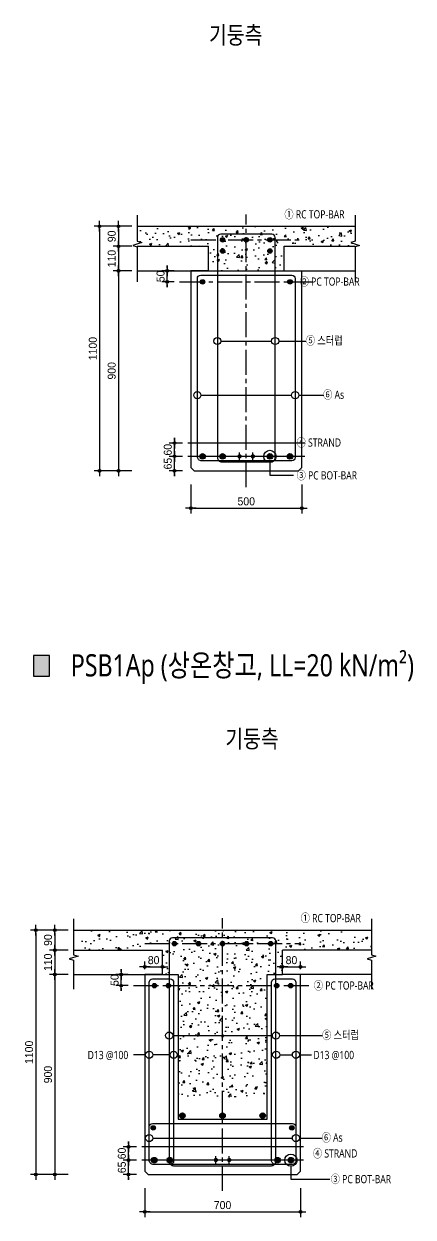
# Model space of a CAD drawing. Header units: millimetres. Extents: x 11948722 to 13111668, y -10771712 to -10232988.
# Drawn here: x 13102470 to 13104221, y -10480797 to -10475429 of the extents above; entities that cross this region are included whole.
import ezdxf
from ezdxf.enums import TextEntityAlignment as Align

# ---------------------------------------------------------------- set-up
doc = ezdxf.new("R2010")
doc.units = ezdxf.units.MM
doc.header["$LTSCALE"] = 150
doc.header["$MEASUREMENT"] = 0
for name, pattern in [('CEN', [6.2, 6, -0.1, 0, -0.1]), ('CENTER', [50.8, 31.75, -6.35, 6.35, -6.35]), ('CENTER2', [1.125, 0.75, -0.125, 0.125, -0.125]), ('HIDDEN', [2, 1, -1])]:
    doc.linetypes.add(name, pattern=pattern)
doc.layers.get('0').update_dxf_attribs({"linetype": 'CONTINUOUS'})
doc.layers.get('Defpoints').update_dxf_attribs({"color": 117, "linetype": 'CONTINUOUS'})
for name, color, linetype in [('0-TXT', 7, 'CONTINUOUS'), ('BAR', 3, 'CONTINUOUS'), ('CENT', 1, 'CEN'), ('DIM', 7, 'CONTINUOUS'), ('ETC', 8, 'CONTINUOUS'), ('FIN', 5, 'CONTINUOUS'), ('H', 2, 'HIDDEN'), ('SIT', 7, 'CONTINUOUS'), ('STRAND', 7, 'CENTER2'), ('TEXT', 3, 'CONTINUOUS')]:
    doc.layers.add(name, color=color, linetype=linetype)
doc.styles.get("Standard").update_dxf_attribs({"font": 'NanumGothic.ttf'})
doc.styles.add('돋움', font='')
doc.styles.get('돋움').set_extended_font_data('Dotum')
doc.linetypes.add('ZIGZAG', pattern='A,0.0001,-0.2,[131,ltypeshp.shx,S=0.2,R=0,X=-0.2,Y=0],-0.4,[131,ltypeshp.shx,S=0.2,R=180,X=0.2,Y=0],-0.2', length=0.8001)
doc.dimstyles.new('S_10', dxfattribs={"dimscale": 10, "dimtxt": 3, "dimasz": 1, "dimexe": 2, "dimexo": 2, "dimgap": 1, "dimtad": 1, "dimdec": 0, "dimzin": 0, "dimdsep": 46, "dimtxsty": '돋움', "dimblk1": 'DD', "dimblk2": 'DD', "dimsah": 1, "dimcen": 2.5, "dimdle": 8, "dimclrd": 256, "dimclre": 256, "dimclrt": 3, "dimadec": 0, "dimazin": 0, "dimtfac": 1, "dimtdec": 0, "dimtix": 1, "dimtmove": 2, "dimatfit": 3, "dimldrblk": 'DD', "dimfxl": 1, "dimtolj": 1, "dimtzin": 0, "dimarcsym": 0})

# ---------------------------------------------------------------- blocks, each defined once
blk = doc.blocks.new('DD')
blk.add_line((-2, 0), (2, 0))
for radius in [0.5, 0.25]:
    blk.add_circle((0, 0), radius)
blk = doc.blocks.new('*D1641')
at = {"layer": 'Defpoints', "color": 0, "ltscale": 1200}
for p in [(13103147.4, -10477314.8), (13103206.9, -10477314.8), (13103206.9, -10477374.8)]:
    blk.add_point(p, dxfattribs=at)
at = {"layer": 'DIM', "lineweight": -2}
for p, q in [((13103182.9, -10477314.8), (13103123.4, -10477314.8)), ((13103147.4, -10477302.8), (13103147.4, -10477290.8)), ((13103147.4, -10477374.8), (13103147.4, -10477314.8)), ((13103182.9, -10477374.8), (13103123.4, -10477374.8)), ((13103147.4, -10477386.8), (13103147.4, -10477398.8))]:
    blk.add_line(p, q, dxfattribs=at)
at = {"layer": 'DIM', "lineweight": -2, "ltscale": 1200, "xscale": 12, "yscale": 12, "zscale": 12}
for p, rotation in [((13103147.4, -10477314.8), 270), ((13103147.4, -10477374.8), 90)]:
    blk.add_blockref('DD', p, dxfattribs=dict(at, rotation=rotation))
at = {"layer": 'DIM', "ltscale": 1200, "insert": (13103117.4, -10477344.8), "char_height": 36, "attachment_point": 5, "rotation": 90, "style": '돋움'}
blk.add_mtext('\\A1;60', dxfattribs=at)
blk = doc.blocks.new('*D1642')
at = {"layer": 'Defpoints', "color": 0, "ltscale": 1200}
for p in [(13103147.4, -10477374.8), (13103206.9, -10477374.8), (13103206.9, -10477439.8)]:
    blk.add_point(p, dxfattribs=at)
at = {"layer": 'DIM', "lineweight": -2}
for p, q in [((13103182.9, -10477374.8), (13103123.4, -10477374.8)), ((13103147.4, -10477362.8), (13103147.4, -10477350.8)), ((13103147.4, -10477439.8), (13103147.4, -10477374.8)), ((13103182.9, -10477439.8), (13103123.4, -10477439.8)), ((13103147.4, -10477451.8), (13103147.4, -10477463.8))]:
    blk.add_line(p, q, dxfattribs=at)
at = {"layer": 'DIM', "lineweight": -2, "ltscale": 1200, "xscale": 12, "yscale": 12, "zscale": 12}
for p, rotation in [((13103147.4, -10477374.8), 270), ((13103147.4, -10477439.8), 90)]:
    blk.add_blockref('DD', p, dxfattribs=dict(at, rotation=rotation))
at = {"layer": 'DIM', "ltscale": 1200, "insert": (13103117.4, -10477407.3), "char_height": 36, "attachment_point": 5, "rotation": 90, "style": '돋움'}
blk.add_mtext('\\A1;65', dxfattribs=at)
blk = doc.blocks.new('*D1643')
at = {"layer": 'Defpoints', "color": 0, "ltscale": 1200}
for p in [(13103220.3, -10477477.3), (13103720.3, -10477477.3), (13103720.3, -10477607.3)]:
    blk.add_point(p, dxfattribs=at)
at = {"layer": 'DIM', "lineweight": -2}
for p, q in [((13103220.3, -10477501.3), (13103220.3, -10477631.3)), ((13103720.3, -10477501.3), (13103720.3, -10477631.3)), ((13103232.3, -10477607.3), (13103708.3, -10477607.3))]:
    blk.add_line(p, q, dxfattribs=at)
at = {"layer": 'DIM', "lineweight": -2, "ltscale": 1200, "xscale": 12, "yscale": 12, "zscale": 12, "rotation": 180}
blk.add_blockref('DD', (13103220.3, -10477607.3), dxfattribs=at)
at = {"layer": 'DIM', "lineweight": -2, "ltscale": 1200, "xscale": 12, "yscale": 12, "zscale": 12}
blk.add_blockref('DD', (13103720.3, -10477607.3), dxfattribs=at)
at = {"layer": 'DIM', "ltscale": 1200, "insert": (13103470.3, -10477577.3), "char_height": 36, "attachment_point": 5, "style": '돋움'}
blk.add_mtext('\\A1;500', dxfattribs=at)
blk = doc.blocks.new('*D1644')
at = {"layer": 'Defpoints', "color": 0, "ltscale": 1200}
for p in [(13102980.3, -10476339.8), (13102895.3, -10476429.8), (13102980.3, -10476429.8)]:
    blk.add_point(p, dxfattribs=at)
at = {"layer": 'DIM', "lineweight": -2}
for p, q in [((13102956.3, -10476339.8), (13102871.3, -10476339.8)), ((13102895.3, -10476351.8), (13102895.3, -10476417.8)), ((13102956.3, -10476429.8), (13102871.3, -10476429.8))]:
    blk.add_line(p, q, dxfattribs=at)
at = {"layer": 'DIM', "lineweight": -2, "ltscale": 1200, "xscale": 12, "yscale": 12, "zscale": 12}
for p, rotation in [((13102895.3, -10476339.8), 90), ((13102895.3, -10476429.8), 270)]:
    blk.add_blockref('DD', p, dxfattribs=dict(at, rotation=rotation))
at = {"layer": 'DIM', "ltscale": 1200, "insert": (13102865.3, -10476384.8), "char_height": 36, "attachment_point": 5, "rotation": 90, "style": '돋움'}
blk.add_mtext('\\A1;90', dxfattribs=at)
blk = doc.blocks.new('*D1645')
at = {"layer": 'Defpoints', "color": 0, "ltscale": 1200}
for p in [(13102980.3, -10476539.8), (13102895.3, -10477439.8), (13102980.3, -10477439.8)]:
    blk.add_point(p, dxfattribs=at)
at = {"layer": 'DIM', "lineweight": -2}
for p, q in [((13102956.3, -10476539.8), (13102871.3, -10476539.8)), ((13102895.3, -10476551.8), (13102895.3, -10477427.8)), ((13102956.3, -10477439.8), (13102871.3, -10477439.8))]:
    blk.add_line(p, q, dxfattribs=at)
at = {"layer": 'DIM', "lineweight": -2, "ltscale": 1200, "xscale": 12, "yscale": 12, "zscale": 12}
for p, rotation in [((13102895.3, -10476539.8), 90), ((13102895.3, -10477439.8), 270)]:
    blk.add_blockref('DD', p, dxfattribs=dict(at, rotation=rotation))
at = {"layer": 'DIM', "ltscale": 1200, "insert": (13102865.3, -10476989.8), "char_height": 36, "attachment_point": 5, "rotation": 90, "style": '돋움'}
blk.add_mtext('\\A1;900', dxfattribs=at)
blk = doc.blocks.new('*D1646')
at = {"layer": 'Defpoints', "color": 0, "ltscale": 1200}
for p in [(13102895.3, -10476339.8), (13102810.3, -10477439.8), (13102895.3, -10477439.8)]:
    blk.add_point(p, dxfattribs=at)
at = {"layer": 'DIM', "lineweight": -2}
for p, q in [((13102871.3, -10476339.8), (13102786.3, -10476339.8)), ((13102810.3, -10476351.8), (13102810.3, -10477427.8)), ((13102871.3, -10477439.8), (13102786.3, -10477439.8))]:
    blk.add_line(p, q, dxfattribs=at)
at = {"layer": 'DIM', "lineweight": -2, "ltscale": 1200, "xscale": 12, "yscale": 12, "zscale": 12}
for p, rotation in [((13102810.3, -10476339.8), 90), ((13102810.3, -10477439.8), 270)]:
    blk.add_blockref('DD', p, dxfattribs=dict(at, rotation=rotation))
at = {"layer": 'DIM', "ltscale": 1200, "insert": (13102780.3, -10476889.8), "char_height": 36, "attachment_point": 5, "rotation": 90, "style": '돋움'}
blk.add_mtext('\\A1;1100', dxfattribs=at)
blk = doc.blocks.new('strand')
at = {"layer": 'STRAND'}
for p, q in [((-18, 0), (18, 0)), ((0, -18), (0, 18))]:
    blk.add_line(p, q, dxfattribs=at)
at = {"layer": 'STRAND', "const_width": 9.6}
blk.add_lwpolyline([(-4.8, 0, 1), (4.8, 0, 1)], format="xyb", close=True, dxfattribs=at)
blk = doc.blocks.new('*D1647')
at = {"layer": 'Defpoints', "color": 0, "ltscale": 1200}
for p in [(13103115, -10476539.8), (13103170.3, -10476539.8), (13103170.3, -10476589.8)]:
    blk.add_point(p, dxfattribs=at)
at = {"layer": 'DIM', "lineweight": -2}
for p, q in [((13103115, -10476527.8), (13103115, -10476515.8)), ((13103146.3, -10476539.8), (13103091, -10476539.8)), ((13103115, -10476589.8), (13103115, -10476539.8)), ((13103146.3, -10476589.8), (13103091, -10476589.8)), ((13103115, -10476601.8), (13103115, -10476613.8))]:
    blk.add_line(p, q, dxfattribs=at)
at = {"layer": 'DIM', "lineweight": -2, "ltscale": 1200, "xscale": 12, "yscale": 12, "zscale": 12}
for p, rotation in [((13103115, -10476539.8), 270), ((13103115, -10476589.8), 90)]:
    blk.add_blockref('DD', p, dxfattribs=dict(at, rotation=rotation))
at = {"layer": 'DIM', "ltscale": 1200, "insert": (13103085, -10476564.8), "char_height": 36, "attachment_point": 5, "rotation": 90, "style": '돋움'}
blk.add_mtext('\\A1;50', dxfattribs=at)
blk = doc.blocks.new('*D1648')
at = {"layer": 'Defpoints', "color": 0, "ltscale": 1200}
for p in [(13102980.3, -10476429.8), (13102895.3, -10476539.8), (13102980.3, -10476539.8)]:
    blk.add_point(p, dxfattribs=at)
at = {"layer": 'DIM', "lineweight": -2}
for p, q in [((13102956.3, -10476429.8), (13102871.3, -10476429.8)), ((13102895.3, -10476441.8), (13102895.3, -10476527.8)), ((13102956.3, -10476539.8), (13102871.3, -10476539.8))]:
    blk.add_line(p, q, dxfattribs=at)
at = {"layer": 'DIM', "lineweight": -2, "ltscale": 1200, "xscale": 12, "yscale": 12, "zscale": 12}
for p, rotation in [((13102895.3, -10476429.8), 90), ((13102895.3, -10476539.8), 270)]:
    blk.add_blockref('DD', p, dxfattribs=dict(at, rotation=rotation))
at = {"layer": 'DIM', "ltscale": 1200, "insert": (13102865.3, -10476484.8), "char_height": 36, "attachment_point": 5, "rotation": 90, "style": '돋움'}
blk.add_mtext('\\A1;110', dxfattribs=at)
blk = doc.blocks.new('*D1652')
at = {"layer": 'Defpoints', "color": 0, "ltscale": 1200}
for p in [(13102940.7, -10480480.9), (13103000.2, -10480480.9), (13103000.2, -10480540.9)]:
    blk.add_point(p, dxfattribs=at)
at = {"layer": 'DIM', "lineweight": -2}
for p, q in [((13102976.2, -10480480.9), (13102916.7, -10480480.9)), ((13102940.7, -10480468.9), (13102940.7, -10480456.9)), ((13102940.7, -10480540.9), (13102940.7, -10480480.9)), ((13102976.2, -10480540.9), (13102916.7, -10480540.9)), ((13102940.7, -10480552.9), (13102940.7, -10480564.9))]:
    blk.add_line(p, q, dxfattribs=at)
at = {"layer": 'DIM', "lineweight": -2, "ltscale": 1200, "xscale": 12, "yscale": 12, "zscale": 12}
for p, rotation in [((13102940.7, -10480480.9), 270), ((13102940.7, -10480540.9), 90)]:
    blk.add_blockref('DD', p, dxfattribs=dict(at, rotation=rotation))
at = {"layer": 'DIM', "ltscale": 1200, "insert": (13102910.7, -10480510.9), "char_height": 36, "attachment_point": 5, "rotation": 90, "style": '돋움'}
blk.add_mtext('\\A1;60', dxfattribs=at)
blk = doc.blocks.new('*D1653')
at = {"layer": 'Defpoints', "color": 0, "ltscale": 1200}
for p in [(13102940.7, -10480540.9), (13103000.2, -10480540.9), (13103000.2, -10480605.9)]:
    blk.add_point(p, dxfattribs=at)
at = {"layer": 'DIM', "lineweight": -2}
for p, q in [((13102976.2, -10480540.9), (13102916.7, -10480540.9)), ((13102940.7, -10480528.9), (13102940.7, -10480516.9)), ((13102940.7, -10480605.9), (13102940.7, -10480540.9)), ((13102976.2, -10480605.9), (13102916.7, -10480605.9)), ((13102940.7, -10480617.9), (13102940.7, -10480629.9))]:
    blk.add_line(p, q, dxfattribs=at)
at = {"layer": 'DIM', "lineweight": -2, "ltscale": 1200, "xscale": 12, "yscale": 12, "zscale": 12}
for p, rotation in [((13102940.7, -10480540.9), 270), ((13102940.7, -10480605.9), 90)]:
    blk.add_blockref('DD', p, dxfattribs=dict(at, rotation=rotation))
at = {"layer": 'DIM', "ltscale": 1200, "insert": (13102910.7, -10480573.4), "char_height": 36, "attachment_point": 5, "rotation": 90, "style": '돋움'}
blk.add_mtext('\\A1;65', dxfattribs=at)
blk = doc.blocks.new('*D1654')
at = {"layer": 'Defpoints', "color": 0, "ltscale": 1200}
for p in [(13103013.7, -10480643.3), (13103713.7, -10480643.3), (13103713.7, -10480773.4)]:
    blk.add_point(p, dxfattribs=at)
at = {"layer": 'DIM', "lineweight": -2}
for p, q in [((13103013.7, -10480667.3), (13103013.7, -10480797.4)), ((13103713.7, -10480667.3), (13103713.7, -10480797.4)), ((13103025.7, -10480773.4), (13103701.7, -10480773.4))]:
    blk.add_line(p, q, dxfattribs=at)
at = {"layer": 'DIM', "lineweight": -2, "ltscale": 1200, "xscale": 12, "yscale": 12, "zscale": 12, "rotation": 180}
blk.add_blockref('DD', (13103013.7, -10480773.4), dxfattribs=at)
at = {"layer": 'DIM', "lineweight": -2, "ltscale": 1200, "xscale": 12, "yscale": 12, "zscale": 12}
blk.add_blockref('DD', (13103713.7, -10480773.4), dxfattribs=at)
at = {"layer": 'DIM', "ltscale": 1200, "insert": (13103363.7, -10480743.3), "char_height": 36, "attachment_point": 5, "style": '돋움'}
blk.add_mtext('\\A1;700', dxfattribs=at)
blk = doc.blocks.new('*D1655')
at = {"layer": 'Defpoints', "color": 0, "ltscale": 1200}
for p in [(13102693.7, -10479505.9), (13102608.7, -10479595.9), (13102693.7, -10479595.9)]:
    blk.add_point(p, dxfattribs=at)
at = {"layer": 'DIM', "lineweight": -2}
for p, q in [((13102669.7, -10479505.9), (13102584.7, -10479505.9)), ((13102608.7, -10479517.9), (13102608.7, -10479583.9)), ((13102669.7, -10479595.9), (13102584.7, -10479595.9))]:
    blk.add_line(p, q, dxfattribs=at)
at = {"layer": 'DIM', "lineweight": -2, "ltscale": 1200, "xscale": 12, "yscale": 12, "zscale": 12}
for p, rotation in [((13102608.7, -10479505.9), 90), ((13102608.7, -10479595.9), 270)]:
    blk.add_blockref('DD', p, dxfattribs=dict(at, rotation=rotation))
at = {"layer": 'DIM', "ltscale": 1200, "insert": (13102578.6, -10479550.9), "char_height": 36, "attachment_point": 5, "rotation": 90, "style": '돋움'}
blk.add_mtext('\\A1;90', dxfattribs=at)
blk = doc.blocks.new('*D1656')
at = {"layer": 'Defpoints', "color": 0, "ltscale": 1200}
for p in [(13102693.7, -10479705.9), (13102608.7, -10480605.9), (13102693.7, -10480605.9)]:
    blk.add_point(p, dxfattribs=at)
at = {"layer": 'DIM', "lineweight": -2}
for p, q in [((13102669.7, -10479705.9), (13102584.7, -10479705.9)), ((13102608.7, -10479717.9), (13102608.7, -10480593.9)), ((13102669.7, -10480605.9), (13102584.7, -10480605.9))]:
    blk.add_line(p, q, dxfattribs=at)
at = {"layer": 'DIM', "lineweight": -2, "ltscale": 1200, "xscale": 12, "yscale": 12, "zscale": 12}
for p, rotation in [((13102608.7, -10479705.9), 90), ((13102608.7, -10480605.9), 270)]:
    blk.add_blockref('DD', p, dxfattribs=dict(at, rotation=rotation))
at = {"layer": 'DIM', "ltscale": 1200, "insert": (13102578.6, -10480155.9), "char_height": 36, "attachment_point": 5, "rotation": 90, "style": '돋움'}
blk.add_mtext('\\A1;900', dxfattribs=at)
blk = doc.blocks.new('*D1657')
at = {"layer": 'Defpoints', "color": 0, "ltscale": 1200}
for p in [(13102608.7, -10479505.9), (13102523.7, -10480605.9), (13102608.7, -10480605.9)]:
    blk.add_point(p, dxfattribs=at)
at = {"layer": 'DIM', "lineweight": -2}
for p, q in [((13102584.7, -10479505.9), (13102499.7, -10479505.9)), ((13102523.7, -10479517.9), (13102523.7, -10480593.9)), ((13102584.7, -10480605.9), (13102499.7, -10480605.9))]:
    blk.add_line(p, q, dxfattribs=at)
at = {"layer": 'DIM', "lineweight": -2, "ltscale": 1200, "xscale": 12, "yscale": 12, "zscale": 12}
for p, rotation in [((13102523.7, -10479505.9), 90), ((13102523.7, -10480605.9), 270)]:
    blk.add_blockref('DD', p, dxfattribs=dict(at, rotation=rotation))
at = {"layer": 'DIM', "ltscale": 1200, "insert": (13102493.6, -10480055.9), "char_height": 36, "attachment_point": 5, "rotation": 90, "style": '돋움'}
blk.add_mtext('\\A1;1100', dxfattribs=at)
blk = doc.blocks.new('*D1658')
at = {"layer": 'Defpoints', "color": 0, "ltscale": 1200}
for p in [(13102693.7, -10479595.9), (13102608.7, -10479705.9), (13102693.7, -10479705.9)]:
    blk.add_point(p, dxfattribs=at)
at = {"layer": 'DIM', "lineweight": -2}
for p, q in [((13102669.7, -10479595.9), (13102584.7, -10479595.9)), ((13102608.7, -10479607.9), (13102608.7, -10479693.9)), ((13102669.7, -10479705.9), (13102584.7, -10479705.9))]:
    blk.add_line(p, q, dxfattribs=at)
at = {"layer": 'DIM', "lineweight": -2, "ltscale": 1200, "xscale": 12, "yscale": 12, "zscale": 12}
for p, rotation in [((13102608.7, -10479595.9), 90), ((13102608.7, -10479705.9), 270)]:
    blk.add_blockref('DD', p, dxfattribs=dict(at, rotation=rotation))
at = {"layer": 'DIM', "ltscale": 1200, "insert": (13102578.6, -10479650.9), "char_height": 36, "attachment_point": 5, "rotation": 90, "style": '돋움'}
blk.add_mtext('\\A1;110', dxfattribs=at)
blk = doc.blocks.new('*D1649')
at = {"layer": 'Defpoints', "color": 0, "ltscale": 1200}
for p in [(13102908.3, -10479705.9), (13102963.7, -10479705.9), (13102963.7, -10479755.9)]:
    blk.add_point(p, dxfattribs=at)
at = {"layer": 'DIM', "lineweight": -2}
for p, q in [((13102908.3, -10479693.9), (13102908.3, -10479681.9)), ((13102939.7, -10479705.9), (13102884.3, -10479705.9)), ((13102908.3, -10479755.9), (13102908.3, -10479705.9)), ((13102939.7, -10479755.9), (13102884.3, -10479755.9)), ((13102908.3, -10479767.9), (13102908.3, -10479779.9))]:
    blk.add_line(p, q, dxfattribs=at)
at = {"layer": 'DIM', "lineweight": -2, "ltscale": 1200, "xscale": 12, "yscale": 12, "zscale": 12}
for p, rotation in [((13102908.3, -10479705.9), 270), ((13102908.3, -10479755.9), 90)]:
    blk.add_blockref('DD', p, dxfattribs=dict(at, rotation=rotation))
at = {"layer": 'DIM', "ltscale": 1200, "insert": (13102878.3, -10479730.9), "char_height": 36, "attachment_point": 5, "rotation": 90, "style": '돋움'}
blk.add_mtext('\\A1;50', dxfattribs=at)
blk = doc.blocks.new('*D1650')
at = {"layer": 'Defpoints', "color": 0, "ltscale": 1200}
for p in [(13103093.7, -10479671.4), (13103013.7, -10479705.9), (13103093.7, -10479705.9)]:
    blk.add_point(p, dxfattribs=at)
at = {"layer": 'DIM', "lineweight": -2}
for p, q in [((13103013.7, -10479681.9), (13103013.7, -10479647.4)), ((13103025.7, -10479671.4), (13103081.7, -10479671.4)), ((13103093.7, -10479681.9), (13103093.7, -10479647.4))]:
    blk.add_line(p, q, dxfattribs=at)
at = {"layer": 'DIM', "lineweight": -2, "ltscale": 1200, "xscale": 12, "yscale": 12, "zscale": 12, "rotation": 180}
blk.add_blockref('DD', (13103013.7, -10479671.4), dxfattribs=at)
at = {"layer": 'DIM', "lineweight": -2, "ltscale": 1200, "xscale": 12, "yscale": 12, "zscale": 12}
blk.add_blockref('DD', (13103093.7, -10479671.4), dxfattribs=at)
at = {"layer": 'DIM', "ltscale": 1200, "insert": (13103053.7, -10479641.4), "char_height": 36, "attachment_point": 5, "style": '돋움'}
blk.add_mtext('\\A1;80', dxfattribs=at)
blk = doc.blocks.new('*D1651')
at = {"layer": 'Defpoints', "color": 0, "ltscale": 1200}
for p in [(13103713.7, -10479671.4), (13103633.7, -10479705.9), (13103713.7, -10479705.9)]:
    blk.add_point(p, dxfattribs=at)
at = {"layer": 'DIM', "lineweight": -2}
for p, q in [((13103633.7, -10479681.9), (13103633.7, -10479647.4)), ((13103645.7, -10479671.4), (13103701.7, -10479671.4)), ((13103713.7, -10479681.9), (13103713.7, -10479647.4))]:
    blk.add_line(p, q, dxfattribs=at)
at = {"layer": 'DIM', "lineweight": -2, "ltscale": 1200, "xscale": 12, "yscale": 12, "zscale": 12, "rotation": 180}
blk.add_blockref('DD', (13103633.7, -10479671.4), dxfattribs=at)
at = {"layer": 'DIM', "lineweight": -2, "ltscale": 1200, "xscale": 12, "yscale": 12, "zscale": 12}
blk.add_blockref('DD', (13103713.7, -10479671.4), dxfattribs=at)
at = {"layer": 'DIM', "ltscale": 1200, "insert": (13103673.7, -10479641.4), "char_height": 36, "attachment_point": 5, "style": '돋움'}
blk.add_mtext('\\A1;80', dxfattribs=at)

msp = doc.modelspace()

# ---------------------------------------------------------------- hatches: boundary and pattern name
msp.add_hatch(color=256).paths.add_polyline_path([(13102584.7, -10478363.9), (13102584.7, -10478271.2), (13102513.4, -10478271.2), (13102513.4, -10478363.9)])
at = {"layer": 'BAR'}
h = msp.add_hatch(color=256, dxfattribs=at)
h.dxf.hatch_style = 1
h.paths.add_polyline_path([(13103373.8, -10476400.8, 1), (13103353.8, -10476400.8, 1)])
h = msp.add_hatch(color=256, dxfattribs=at)
h.dxf.hatch_style = 1
h.paths.add_polyline_path([(13103480.3, -10476400.8, 1), (13103460.3, -10476400.8, 1)])
h = msp.add_hatch(color=256, dxfattribs=at)
h.dxf.hatch_style = 1
h.paths.add_polyline_path([(13103566.9, -10476400.8, -1), (13103586.9, -10476400.8, -1)])
h = msp.add_hatch(color=256, dxfattribs=at)
h.dxf.hatch_style = 1
h.paths.add_polyline_path([(13103373.8, -10476450.8, 1), (13103353.8, -10476450.8, 1)])
h = msp.add_hatch(color=256, dxfattribs=at)
h.dxf.hatch_style = 1
h.paths.add_polyline_path([(13103566.9, -10476450.8, -1), (13103586.9, -10476450.8, -1)])
h = msp.add_hatch(color=256, dxfattribs=at)
h.dxf.hatch_style = 1
h.paths.add_polyline_path([(13103283.8, -10476589.8, 1), (13103263.8, -10476589.8, 1)])
h = msp.add_hatch(color=256, dxfattribs=at)
h.dxf.hatch_style = 1
h.paths.add_polyline_path([(13103656.9, -10476589.8, -1), (13103676.9, -10476589.8, -1)])
h = msp.add_hatch(color=256, dxfattribs=at)
h.dxf.hatch_style = 1
h.paths.add_polyline_path([(13103286.3, -10477374.8, 1), (13103261.3, -10477374.8, 1)])
h = msp.add_hatch(color=256, dxfattribs=at)
h.dxf.hatch_style = 1
h.paths.add_polyline_path([(13103286.3, -10477374.8, 1), (13103261.3, -10477374.8, 1)])
h = msp.add_hatch(color=256, dxfattribs=at)
h.dxf.hatch_style = 1
h.paths.add_polyline_path([(13103376.3, -10477374.8, 1), (13103351.3, -10477374.8, 1)])
h = msp.add_hatch(color=256, dxfattribs=at)
h.dxf.hatch_style = 1
h.paths.add_polyline_path([(13103376.3, -10477374.8, 1), (13103351.3, -10477374.8, 1)])
h = msp.add_hatch(color=256, dxfattribs=at)
h.dxf.hatch_style = 1
h.paths.add_polyline_path([(13103564.4, -10477374.8, -1), (13103589.4, -10477374.8, -1)])
h = msp.add_hatch(color=256, dxfattribs=at)
h.dxf.hatch_style = 1
h.paths.add_polyline_path([(13103564.4, -10477374.8, -1), (13103589.4, -10477374.8, -1)])
h = msp.add_hatch(color=256, dxfattribs=at)
h.dxf.hatch_style = 1
h.paths.add_polyline_path([(13103654.4, -10477374.8, -1), (13103679.4, -10477374.8, -1)])
h = msp.add_hatch(color=256, dxfattribs=at)
h.dxf.hatch_style = 1
h.paths.add_polyline_path([(13103654.4, -10477374.8, -1), (13103679.4, -10477374.8, -1)])
h = msp.add_hatch(color=256, dxfattribs=at)
h.dxf.hatch_style = 1
h.paths.add_polyline_path([(13103157.1, -10479566.9, 1), (13103137.1, -10479566.9, 1)])
h = msp.add_hatch(color=256, dxfattribs=at)
h.dxf.hatch_style = 1
h.paths.add_polyline_path([(13103265.4, -10479566.9, 1), (13103245.4, -10479566.9, 1)])
h = msp.add_hatch(color=256, dxfattribs=at)
h.dxf.hatch_style = 1
h.paths.add_polyline_path([(13103373.7, -10479566.9, 1), (13103353.7, -10479566.9, 1)])
h = msp.add_hatch(color=256, dxfattribs=at)
h.dxf.hatch_style = 1
h.paths.add_polyline_path([(13103481.9, -10479566.9, 1), (13103461.9, -10479566.9, 1)])
h = msp.add_hatch(color=256, dxfattribs=at)
h.dxf.hatch_style = 1
h.paths.add_polyline_path([(13103590.1, -10479566.9, 1), (13103570.1, -10479566.9, 1)])
h = msp.add_hatch(color=256, dxfattribs=at)
h.dxf.hatch_style = 1
h.paths.add_polyline_path([(13103590.1, -10479566.9, 1), (13103570.1, -10479566.9, 1)])
h = msp.add_hatch(color=256, dxfattribs=at)
h.dxf.hatch_style = 1
h.paths.add_polyline_path([(13103590.1, -10479566.9, 1), (13103570.1, -10479566.9, 1)])
h = msp.add_hatch(color=256, dxfattribs=at)
h.dxf.hatch_style = 1
h.paths.add_polyline_path([(13103570.2, -10479566.9, -1), (13103590.2, -10479566.9, -1)])
h = msp.add_hatch(color=256, dxfattribs=at)
h.dxf.hatch_style = 1
h.paths.add_polyline_path([(13103590.2, -10479566.9, 1), (13103570.2, -10479566.9, 1)])
h = msp.add_hatch(color=256, dxfattribs=at)
h.dxf.hatch_style = 1
h.paths.add_polyline_path([(13103590.2, -10479566.9, 1), (13103570.2, -10479566.9, 1)])
h = msp.add_hatch(color=256, dxfattribs=at)
h.dxf.hatch_style = 1
h.paths.add_polyline_path([(13103590.2, -10479566.9, 1), (13103570.2, -10479566.9, 1)])
h = msp.add_hatch(color=256, dxfattribs=at)
h.dxf.hatch_style = 1
h.paths.add_polyline_path([(13103590.2, -10479566.9, 1), (13103570.2, -10479566.9, 1)])
h = msp.add_hatch(color=256, dxfattribs=at)
h.dxf.hatch_style = 1
h.paths.add_polyline_path([(13103067.1, -10479755.9, 1), (13103047.1, -10479755.9, 1)])
h = msp.add_hatch(color=256, dxfattribs=at)
h.dxf.hatch_style = 1
h.paths.add_polyline_path([(13103110.2, -10479755.9, -1), (13103130.2, -10479755.9, -1)])
h = msp.add_hatch(color=256, dxfattribs=at)
h.dxf.hatch_style = 1
h.paths.add_polyline_path([(13103617.1, -10479755.9, 1), (13103597.1, -10479755.9, 1)])
h = msp.add_hatch(color=256, dxfattribs=at)
h.dxf.hatch_style = 1
h.paths.add_polyline_path([(13103660.2, -10479755.9, -1), (13103680.2, -10479755.9, -1)])
h = msp.add_hatch(color=1, dxfattribs=at)
h.dxf.hatch_style = 1
h.paths.add_polyline_path([(13103195.6, -10480340.9, 1), (13103170.6, -10480340.9, 1)])
h = msp.add_hatch(color=1, dxfattribs=at)
h.dxf.hatch_style = 1
h.paths.add_polyline_path([(13103376.2, -10480340.9, 1), (13103351.2, -10480340.9, 1)])
h = msp.add_hatch(color=1, dxfattribs=at)
h.dxf.hatch_style = 1
h.paths.add_polyline_path([(13103531.7, -10480340.9, -1), (13103556.7, -10480340.9, -1)])
h = msp.add_hatch(color=1, dxfattribs=at)
h.dxf.hatch_style = 1
h.paths.add_polyline_path([(13103556.7, -10480340.9, 1), (13103531.7, -10480340.9, 1)])
h = msp.add_hatch(color=256, dxfattribs=at)
h.dxf.hatch_style = 1
h.paths.add_polyline_path([(13103062.1, -10480395.9, 1), (13103042.1, -10480395.9, 1)])
h = msp.add_hatch(color=256, dxfattribs=at)
h.dxf.hatch_style = 1
h.paths.add_polyline_path([(13103665.2, -10480395.9, -1), (13103685.2, -10480395.9, -1)])
h = msp.add_hatch(color=256, dxfattribs=at)
h.dxf.hatch_style = 1
h.paths.add_polyline_path([(13103685.2, -10480395.9, 1), (13103665.2, -10480395.9, 1)])
h = msp.add_hatch(color=256, dxfattribs=at)
h.dxf.hatch_style = 1
h.paths.add_polyline_path([(13103068.7, -10480540.9, 1), (13103043.7, -10480540.9, 1)])
h = msp.add_hatch(color=256, dxfattribs=at)
h.dxf.hatch_style = 1
h.paths.add_polyline_path([(13103113.7, -10480540.9, -1), (13103138.7, -10480540.9, -1)])
h = msp.add_hatch(color=256, dxfattribs=at)
h.dxf.hatch_style = 1
h.paths.add_polyline_path([(13103623.7, -10480540.9, 1), (13103598.7, -10480540.9, 1)])
h = msp.add_hatch(color=256, dxfattribs=at)
h.dxf.hatch_style = 1
h.paths.add_polyline_path([(13103658.7, -10480540.9, -1), (13103683.7, -10480540.9, -1)])
at = {"layer": 'H'}
h = msp.add_hatch(dxfattribs=at)
h.set_pattern_fill('AR-CONC', color=256, scale=15, style=0)
h.set_pattern_definition([(50, (13839071.495, -10145095.72), (107.589027, -9.41282), [11.25, -123.75]), (355, (13839071.5, -10145095.72), (-20.8127, 112.82882), [9, -99]), (100.451444, (13839080.46, -10145096.51), (86.776327, 103.415999), [9.561029, -105.171317]), (46.1842, (13839071.5, -10145065.72), (160.0862, -24.827892), [16.875, -185.625]), (96.635635, (13839084.84, -10145067.8), (140.199292, 146.11779), [14.34155, -157.757064]), (351.184164, (13839071.5, -10145065.72), (140.199292, 146.11779), [13.5, -148.5]), (21, (13839086.495, -10145073.22), (89.536058, -60.392834), [11.25, -123.75]), (326, (13839086.5, -10145073.22), (36.4973, 108.772507), [9, -99]), (71.451445, (13839093.96, -10145078.26), (126.033357, 48.379673), [9.561029, -105.171317]), (37.5, (13839071.495, -10145095.723), (1.8239783, 49.934078), [0, -97.8, 0, -100.5, 0, -99.375]), (7.5, (13839071.495, -10145095.723), (39.4604306, 59.1617568), [0, -57.3, 0, -95.55, 0, -37.875]), (327.5, (13839038.045, -10145095.723), (80.0733654, -3.3832308), [0, -37.5, 0, -117, 0, -155.25]), (317.5, (13839023.045, -10145095.72), (87.4779254, 15.0157473), [0, -48.75, 0, -77.7, 0, -110.25])])
h.paths.add_polyline_path([(13103960.3, -10476339.8), (13102980.3, -10476339.8), (13102980.3, -10476429.8), (13103300.3, -10476429.8), (13103300.3, -10476539.8), (13103640.3, -10476539.8), (13103640.3, -10476429.8), (13103960.3, -10476429.8)])
h = msp.add_hatch(dxfattribs=at)
h.set_pattern_fill('AR-CONC', color=256, scale=15, style=0)
h.set_pattern_definition([(50, (13469176.7, -10116690.21), (107.589027, -9.41282), [11.25, -123.75]), (355, (13469176.7, -10116690.21), (-20.8127, 112.82882), [9, -99]), (100.451444, (13469185.67, -10116690.99), (86.776327, 103.415999), [9.561029, -105.171317]), (46.1842, (13469176.7, -10116660.21), (160.0862, -24.827892), [16.875, -185.625]), (96.635635, (13469190.04, -10116662.28), (140.19929, 146.11779), [14.34155, -157.757064]), (351.184164, (13469176.7, -10116660.2), (140.19929, 146.11779), [13.5, -148.5]), (21, (13469191.7, -10116667.71), (89.536058, -60.392834), [11.25, -123.75]), (326, (13469191.7, -10116667.71), (36.4973, 108.772507), [9, -99]), (71.451445, (13469199.16, -10116672.74), (126.033357, 48.379673), [9.561029, -105.171317]), (37.5, (13469176.7, -10116690.207), (1.8239783, 49.934078), [0, -97.8, 0, -100.5, 0, -99.375]), (7.5, (13469176.7, -10116690.21), (39.4604306, 59.161757), [0, -57.3, 0, -95.55, 0, -37.875]), (327.5, (13469143.25, -10116690.207), (80.0733654, -3.3832308), [0, -37.5, 0, -117, 0, -155.25]), (317.5, (13469128.25, -10116690.21), (87.477925, 15.015747), [0, -48.75, 0, -77.7, 0, -110.25])])
h.paths.add_polyline_path([(13103563.7, -10479705.9), (13103633.7, -10479705.9), (13103633.7, -10479595.9), (13104033.7, -10479595.9), (13104033.7, -10479505.9), (13102693.7, -10479505.9), (13102693.7, -10479595.9), (13103093.7, -10479595.9), (13103093.7, -10479705.9), (13103163.7, -10479705.9), (13103163.7, -10480255.9), (13103563.7, -10480255.9)])

# ---------------------------------------------------------------- linework, layer by layer
at = {"elevation": 0}
for points in [[(13102980.3, -10476289.8), (13102980.3, -10476406.9), (13103000.3, -10476413.1), (13102960.3, -10476425.6), (13102980.3, -10476431.9), (13102980.3, -10476589.8)], [(13103960.3, -10476289.8), (13103960.3, -10476406.9), (13103940.3, -10476413.1), (13103980.3, -10476425.6), (13103960.3, -10476431.9), (13103960.3, -10476589.8)], [(13102693.7, -10479455.9), (13102693.7, -10479616.6), (13102713.7, -10479622.9), (13102673.7, -10479635.4), (13102693.7, -10479641.6), (13102693.7, -10479771.5)], [(13104033.7, -10479455.9), (13104033.7, -10479616.6), (13104053.7, -10479622.9), (13104013.7, -10479635.4), (13104033.7, -10479641.6), (13104033.7, -10479771.5)]]:
    msp.add_lwpolyline(points, dxfattribs=at)
msp.add_lwpolyline([(13102584.7, -10478363.9), (13102584.7, -10478271.2), (13102513.4, -10478271.2), (13102513.4, -10478363.9)], close=True)
at = {"layer": 'BAR', "color": 4, "linetype": 'Continuous', "elevation": 0}
for points in [[(13103360.3, -10477399.8), (13103580.3, -10477399.8, 0.414214), (13103600.3, -10477379.8), (13103600.3, -10476389.8, 0.414214), (13103585.3, -10476374.8), (13103355.3, -10476374.8, 0.414214), (13103340.3, -10476389.8), (13103340.3, -10477379.8, 0.414214), (13103360.3, -10477399.8)], [(13103143.7, -10480565.9), (13103583.7, -10480565.9, 0.414214), (13103603.7, -10480545.9), (13103603.7, -10479555.9, 0.414214), (13103588.7, -10479540.9), (13103138.7, -10479540.9, 0.414214), (13103123.7, -10479555.9), (13103123.7, -10480545.9, 0.414214), (13103143.7, -10480565.9)]]:
    msp.add_lwpolyline(points, format="xyb", dxfattribs=at)
for points in [[(13103690.3, -10477379.7, -0.414214), (13103675.3, -10477394.7), (13103270.3, -10477394.7, -0.414214), (13103250.3, -10477374.7), (13103250.3, -10476574.8, -0.414214), (13103265.3, -10476559.8), (13103675.3, -10476559.8, -0.414214), (13103690.3, -10476574.8)], [(13103143.7, -10480545.9, -0.414214), (13103128.7, -10480560.9), (13103053.7, -10480560.9, -0.414214), (13103033.7, -10480540.9), (13103033.7, -10479740.9, -0.414214), (13103048.7, -10479725.9), (13103128.7, -10479725.9, -0.414214), (13103143.7, -10479740.9)], [(13103693.7, -10480545.9, -0.414214), (13103678.7, -10480560.9), (13103603.7, -10480560.9, -0.414214), (13103583.7, -10480540.9), (13103583.7, -10479740.9, -0.414214), (13103598.7, -10479725.9), (13103678.7, -10479725.9, -0.414214), (13103693.7, -10479740.9)], [(13103693.7, -10480545.9, -0.414214), (13103678.7, -10480560.9), (13103053.7, -10480560.9, -0.414214), (13103033.7, -10480540.9), (13103033.7, -10480390.9, -0.414214), (13103048.7, -10480375.9), (13103678.7, -10480375.9, -0.414214), (13103693.7, -10480390.9)], [(13103693.7, -10480545.9, -0.414214), (13103678.7, -10480560.9), (13103053.7, -10480560.9, -0.414214), (13103033.7, -10480540.9), (13103033.7, -10480390.9, -0.414214), (13103048.7, -10480375.9), (13103678.7, -10480375.9, -0.414214), (13103693.7, -10480390.9)]]:
    msp.add_lwpolyline(points, format="xyb", close=True, dxfattribs=at)
at = {"layer": 'BAR'}
for centre, radius in [((13103363.8, -10476400.8, 0), 10), ((13103470.3, -10476400.8, 0), 10), ((13103576.9, -10476400.8, 0), 10), ((13103363.8, -10476450.8, 0), 10), ((13103576.9, -10476450.8, 0), 10), ((13103273.8, -10476589.8), 10), ((13103666.9, -10476589.8), 10), ((13103273.8, -10477374.8, 0), 12.5), ((13103273.8, -10477374.8, 0), 12.5), ((13103363.8, -10477374.8, 0), 12.5), ((13103363.8, -10477374.8, 0), 12.5), ((13103576.9, -10477374.8, 0), 12.5), ((13103576.9, -10477374.8, 0), 12.5), ((13103666.9, -10477374.8, 0), 12.5), ((13103666.9, -10477374.8, 0), 12.5), ((13103147.1, -10479566.9, 0), 10), ((13103255.4, -10479566.9, 0), 10), ((13103363.7, -10479566.9, 0), 10), ((13103471.9, -10479566.9, 0), 10), ((13103580.1, -10479566.9, 0), 10), ((13103580.1, -10479566.9, 0), 10), ((13103580.1, -10479566.9, 0), 10), ((13103580.2, -10479566.9, 0), 10), ((13103580.2, -10479566.9, 0), 10), ((13103580.2, -10479566.9, 0), 10), ((13103580.2, -10479566.9, 0), 10), ((13103580.2, -10479566.9, 0), 10), ((13103057.1, -10479755.9), 10), ((13103120.2, -10479755.9), 10), ((13103607.1, -10479755.9), 10), ((13103670.2, -10479755.9), 10), ((13103052.1, -10480395.9), 10), ((13103675.2, -10480395.9), 10), ((13103675.2, -10480395.9), 10), ((13103056.2, -10480540.9, 0), 12.5), ((13103126.2, -10480540.9, 0), 12.5), ((13103611.2, -10480540.9, 0), 12.5), ((13103671.2, -10480540.9, 0), 12.5)]:
    msp.add_circle(centre, radius, dxfattribs=at)
at = {"layer": 'BAR', "color": 1}
for centre in [(13103183.1, -10480340.9, 0), (13103363.7, -10480340.9, 0), (13103544.2, -10480340.9, 0), (13103544.2, -10480340.9, 0)]:
    msp.add_circle(centre, 12.5, dxfattribs=at)
at = {"layer": 'CENT', "linetype": 'CENTER2'}
for p, q in [((13103470.3, -10477513.5, 0), (13103470.3, -10476286.1, 0)), ((13103220.3, -10476400.8, 0), (13103715.5, -10476400.8, 0)), ((13103170.3, -10476589.8), (13103770.3, -10476589.8)), ((13103363.7, -10480679.6, 0), (13103363.7, -10479452.2, 0)), ((13103013.6, -10479566.9, 0), (13103708.8, -10479566.9, 0)), ((13102963.7, -10479755.9), (13103763.7, -10479755.9))]:
    msp.add_line(p, q, dxfattribs=at)
at = {"layer": 'ETC', "linetype": 'ZIGZAG', "ltscale": 20}
for p, q in [((13103300.3, -10476539.8, 0), (13103640.3, -10476539.8, 0)), ((13103093.7, -10479705.9, 0), (13103163.7, -10479705.9, 0)), ((13103163.7, -10479705.9, 0), (13103163.7, -10480355.9, 0)), ((13103563.7, -10480355.9, 0), (13103563.7, -10479705.9, 0)), ((13103563.7, -10479705.9, 0), (13103633.7, -10479705.9, 0)), ((13103163.7, -10480355.9, 0), (13103563.7, -10480355.9, 0))]:
    msp.add_line(p, q, dxfattribs=at)
at = {"layer": 'ETC'}
msp.add_line((13103640.3, -10476539.8, 0), (13103720.3, -10476539.8, 0), dxfattribs=at)
at = {"layer": 'ETC', "elevation": 0}
for points in [[(13103300.3, -10476539.8), (13103220.3, -10476539.8), (13103220.3, -10477424.8), (13103235.3, -10477439.8), (13103705.3, -10477439.8), (13103720.3, -10477424.8), (13103720.3, -10476539.8)], [(13103093.7, -10479705.9), (13103013.7, -10479705.9), (13103013.7, -10480590.9), (13103028.7, -10480605.9), (13103698.7, -10480605.9), (13103713.7, -10480590.9), (13103713.7, -10479705.9), (13103633.7, -10479705.9)]]:
    msp.add_lwpolyline(points, dxfattribs=at)
at = {"layer": 'FIN', "color": 1, "linetype": 'CENTER', "ltscale": 0.3}
for p, q in [((13103733.8, -10477314.8, 0), (13103206.9, -10477314.8, 0)), ((13103733.8, -10477374.8, 0), (13103206.9, -10477374.8, 0)), ((13103727.1, -10480480.9, 0), (13103000.2, -10480480.9, 0)), ((13103727.1, -10480540.9, 0), (13103000.2, -10480540.9, 0))]:
    msp.add_line(p, q, dxfattribs=at)
at = {"layer": 'SIT', "linetype": 'Continuous'}
for p, q in [((13102980.3, -10476339.8, 0), (13103960.3, -10476339.8, 0)), ((13103300.3, -10476539.8, 0), (13103300.3, -10476429.8, 0)), ((13103640.3, -10476539.8, 0), (13103640.3, -10476429.8, 0)), ((13102693.7, -10479505.9, 0), (13104033.7, -10479505.9, 0)), ((13103093.7, -10479705.9, 0), (13103093.7, -10479595.9, 0)), ((13103633.7, -10479705.9, 0), (13103633.7, -10479595.9, 0))]:
    msp.add_line(p, q, dxfattribs=at)
at = {"layer": 'SIT', "linetype": 'Continuous', "elevation": 0}
for points in [[(13102980.3, -10476429.8), (13103300.3, -10476429.8)], [(13103640.3, -10476429.8), (13103960.3, -10476429.8)], [(13102980.3, -10476539.8), (13103300.3, -10476539.8)], [(13103640.3, -10476539.8), (13103960.3, -10476539.8)], [(13102693.7, -10479595.9), (13103093.7, -10479595.9)], [(13104033.7, -10479595.9), (13103633.7, -10479595.9)], [(13102693.7, -10479705.9), (13103093.7, -10479705.9)], [(13104033.7, -10479705.9), (13103633.7, -10479705.9)]]:
    msp.add_lwpolyline(points, dxfattribs=at)
at = {"layer": 'TEXT'}
for p, q in [((13103356.3, -10476855.9, 0), (13103584.3, -10476855.9, 0)), ((13103616.3, -10476855.9, 0), (13103738.3, -10476855.9, 0)), ((13103266.3, -10477099.4, 0), (13103674.3, -10477099.4, 0)), ((13103706.3, -10477099.4, 0), (13103818.3, -10477099.4, 0)), ((13103139.7, -10479980.6, 0), (13103587.7, -10479980.6, 0)), ((13103619.7, -10479980.6, 0), (13103811.6, -10479980.6, 0)), ((13103017.7, -10480066.9, 0), (13102963.6, -10480066.9, 0)), ((13103127.7, -10480066.8, 0), (13103049.7, -10480066.9, 0)), ((13103621, -10480066.8, 0), (13103677.7, -10480066.9, 0)), ((13103709.7, -10480066.9, 0), (13103763.7, -10480066.9, 0)), ((13103049.7, -10480441.6, 0), (13103677.7, -10480441.6, 0)), ((13103709.7, -10480441.6, 0), (13103811.6, -10480441.6, 0))]:
    msp.add_line(p, q, dxfattribs=at)
at = {"layer": 'TEXT', "elevation": 0}
for points in [[(13103576.9, -10477402.3), (13103576.9, -10477460), (13103682.6, -10477460)], [(13103671.2, -10480568.3), (13103671.2, -10480626), (13103846.9, -10480626)]]:
    msp.add_lwpolyline(points, dxfattribs=at)
at = {"layer": 'TEXT'}
for centre, radius in [((13103340.3, -10476855.9, 0), 16), ((13103600.3, -10476855.9, 0), 16), ((13103250.3, -10477099.4, 0), 16), ((13103690.3, -10477099.4, 0), 16), ((13103576.9, -10477374.8, 0), 27.5), ((13103123.7, -10479980.6, 0), 16), ((13103603.7, -10479980.6, 0), 16), ((13103033.7, -10480066.9, 0), 16), ((13103143.7, -10480066.8, 0), 16), ((13103605, -10480066.8, 0), 16), ((13103693.7, -10480066.9, 0), 16), ((13103033.7, -10480441.6, 0), 16), ((13103693.7, -10480441.6, 0), 16), ((13103671.2, -10480540.9, 0), 27.5)]:
    msp.add_circle(centre, radius, dxfattribs=at)

# ---------------------------------------------------------------- block references
at = {"layer": 'STRAND', "xscale": -1}
for p in [(13103440.3, -10477374.8, 0), (13103500.3, -10477374.8, 0), (13103333.7, -10480540.4, 0), (13103393.7, -10480540.4, 0)]:
    msp.add_blockref('strand', p, dxfattribs=at)

# ---------------------------------------------------------------- texts
at = {"width": 0.8}
for p in [(13103423.1, -10475479.3), (13103496.4, -10478645.4)]:
    msp.add_text('기둥측', height=79.83, dxfattribs=at).set_placement(p, align=Align.MIDDLE_CENTER)
msp.add_text('PSB1Ap (상온창고, LL=20 kN/m²)', height=99.792, dxfattribs=at).set_placement((13102681.3, -10478314.7), align=Align.MIDDLE_LEFT)
at = {"layer": '0-TXT', "ltscale": 0.8, "width": 0.8}
for s, p in [('① RC TOP-BAR', (13103641.9, -10476267.3, 0)), ('② PC TOP-BAR', (13103710.7, -10476570)), ('⑤ 스터럽', (13103738.3, -10476835.3)), ('⑥ As', (13103816.2, -10477078.8, 0)), ('④ STRAND', (13103696.9, -10477294.2)), ('③ PC BOT-BAR', (13103696.9, -10477441.7)), ('① RC TOP-BAR', (13103715.2, -10479433.4, 0)), ('② PC TOP-BAR', (13103774.2, -10479736.8)), ('⑤ 스터럽', (13103811.6, -10479960)), ('⑥ As', (13103809.5, -10480421, 0)), ('④ STRAND', (13103770.2, -10480492.2)), ('③ PC BOT-BAR', (13103850.2, -10480607.8))]:
    msp.add_text(s, height=36.96, dxfattribs=at).set_placement(p, align=Align.TOP_LEFT)
for rotation, p in [(0.0207, (13102756.8, -10480049.5, 0)), (359.9793, (13103772.5, -10480049.4, 0))]:
    msp.add_text('D13 @100', height=36.96, rotation=rotation, dxfattribs=at).set_placement(p, align=Align.TOP_LEFT)

# ---------------------------------------------------------------- dimensions: what is measured, and where the dimension line sits
at = {"layer": 'DIM'}
for base, p1, p2, angle, picture, middle in [((13102810.3, -10477439.8, 0), (13102895.3, -10476339.8, 0), (13102895.3, -10477439.8, 0), 90, '*D1646', (13102780.3, -10476889.8, 0)), ((13102895.3, -10476429.8, 0), (13102980.3, -10476339.8, 0), (13102980.3, -10476429.8, 0), 90, '*D1644', (13102865.3, -10476384.8, 0)), ((13102895.3, -10476539.8, 0), (13102980.3, -10476429.8, 0), (13102980.3, -10476539.8, 0), 90, '*D1648', (13102865.3, -10476484.8, 0)), ((13102895.3, -10477439.8, 0), (13102980.3, -10476539.8, 0), (13102980.3, -10477439.8, 0), 90, '*D1645', (13102865.3, -10476989.8, 0)), ((13103115, -10476539.8), (13103170.3, -10476589.8), (13103170.3, -10476539.8), 270, '*D1647', (13103085, -10476564.8)), ((13103147.4, -10477314.8, 0), (13103206.9, -10477374.8, 0), (13103206.9, -10477314.8, 0), 90, '*D1641', (13103117.4, -10477344.8, 0)), ((13103147.4, -10477374.8, 0), (13103206.9, -10477439.8, 0), (13103206.9, -10477374.8, 0), 90, '*D1642', (13103117.4, -10477407.3, 0)), ((13103720.3, -10477607.3, 0), (13103220.3, -10477477.3, 0), (13103720.3, -10477477.3, 0), 180, '*D1643', (13103470.3, -10477577.3, 0)), ((13102523.7, -10480605.9, 0), (13102608.7, -10479505.9, 0), (13102608.7, -10480605.9, 0), 90, '*D1657', (13102493.6, -10480055.9, 0)), ((13102608.7, -10479595.9, 0), (13102693.7, -10479505.9, 0), (13102693.7, -10479595.9, 0), 90, '*D1655', (13102578.6, -10479550.9, 0)), ((13102608.7, -10479705.9, 0), (13102693.7, -10479595.9, 0), (13102693.7, -10479705.9, 0), 90, '*D1658', (13102578.6, -10479650.9, 0)), ((13103093.7, -10479671.4, 0), (13103013.7, -10479705.9, 0), (13103093.7, -10479705.9, 0), 180, '*D1650', (13103053.7, -10479641.4, 0)), ((13103713.7, -10479671.4, 0), (13103633.7, -10479705.9, 0), (13103713.7, -10479705.9, 0), 180, '*D1651', (13103673.7, -10479641.4, 0)), ((13102608.7, -10480605.9, 0), (13102693.7, -10479705.9, 0), (13102693.7, -10480605.9, 0), 90, '*D1656', (13102578.6, -10480155.9, 0)), ((13102908.3, -10479705.9), (13102963.7, -10479755.9), (13102963.7, -10479705.9), 270, '*D1649', (13102878.3, -10479730.9)), ((13102940.7, -10480480.9, 0), (13103000.2, -10480540.9, 0), (13103000.2, -10480480.9, 0), 90, '*D1652', (13102910.7, -10480510.9, 0)), ((13102940.7, -10480540.9, 0), (13103000.2, -10480605.9, 0), (13103000.2, -10480540.9, 0), 90, '*D1653', (13102910.7, -10480573.4, 0)), ((13103713.7, -10480773.4, 0), (13103013.7, -10480643.3, 0), (13103713.7, -10480643.3, 0), 180, '*D1654', (13103363.7, -10480743.3, 0))]:
    dim = msp.add_linear_dim(base=base, p1=p1, p2=p2, angle=angle, dimstyle='S_10', override={"dimscale": 12, "dimclrt": 256}, dxfattribs=at)
    dim.commit()
    dim.dimension.update_dxf_attribs({"geometry": picture, "text_midpoint": middle})

doc.saveas('drawing.dxf')
